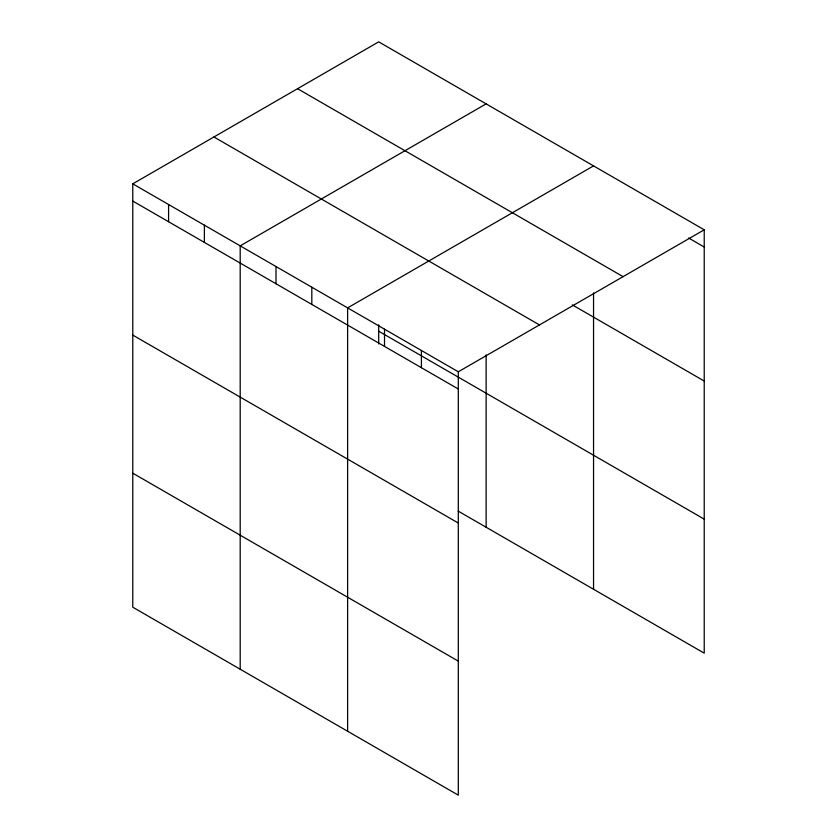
<?xml version="1.0" encoding="UTF-8"?>
<svg xmlns="http://www.w3.org/2000/svg" width="837" height="837" viewBox="0 0 837 837"><rect width="100%" height="100%" fill="white"/><g stroke="black" fill="none" stroke-linecap="round" stroke-linejoin="round"><path stroke-width="1.26" d="M132.769 183.837L458.299 371.785L458.299 795.15L132.769 607.202L132.769 183.837L378.701 41.85L704.231 229.798L704.231 653.163L458.153 511.093M486.13 103.872L240.198 245.858L240.198 669.223M593.548 165.893L347.617 307.88L347.617 731.245M458.299 371.785L704.231 229.798M688.579 237.98L704.231 247.02M297.543 88.701L623.073 276.649M572.288 304.867L704.231 381.044M213.927 136.986L539.457 324.923M378.701 331.19L704.231 519.139M132.769 201.058L458.299 389.006M132.769 335.093L458.299 523.031M132.769 473.177L458.299 661.125M593.548 292.898L593.548 589.258M486.13 354.857L486.13 527.237M421.409 350.483L421.409 367.705M384.518 329.182L384.518 346.403M378.701 324.798L378.701 343.955M311.814 287.206L311.814 304.427M276.001 266.532L276.001 283.753M204.385 225.184L204.385 242.406M168.582 204.51L168.582 221.732"/></g></svg>
